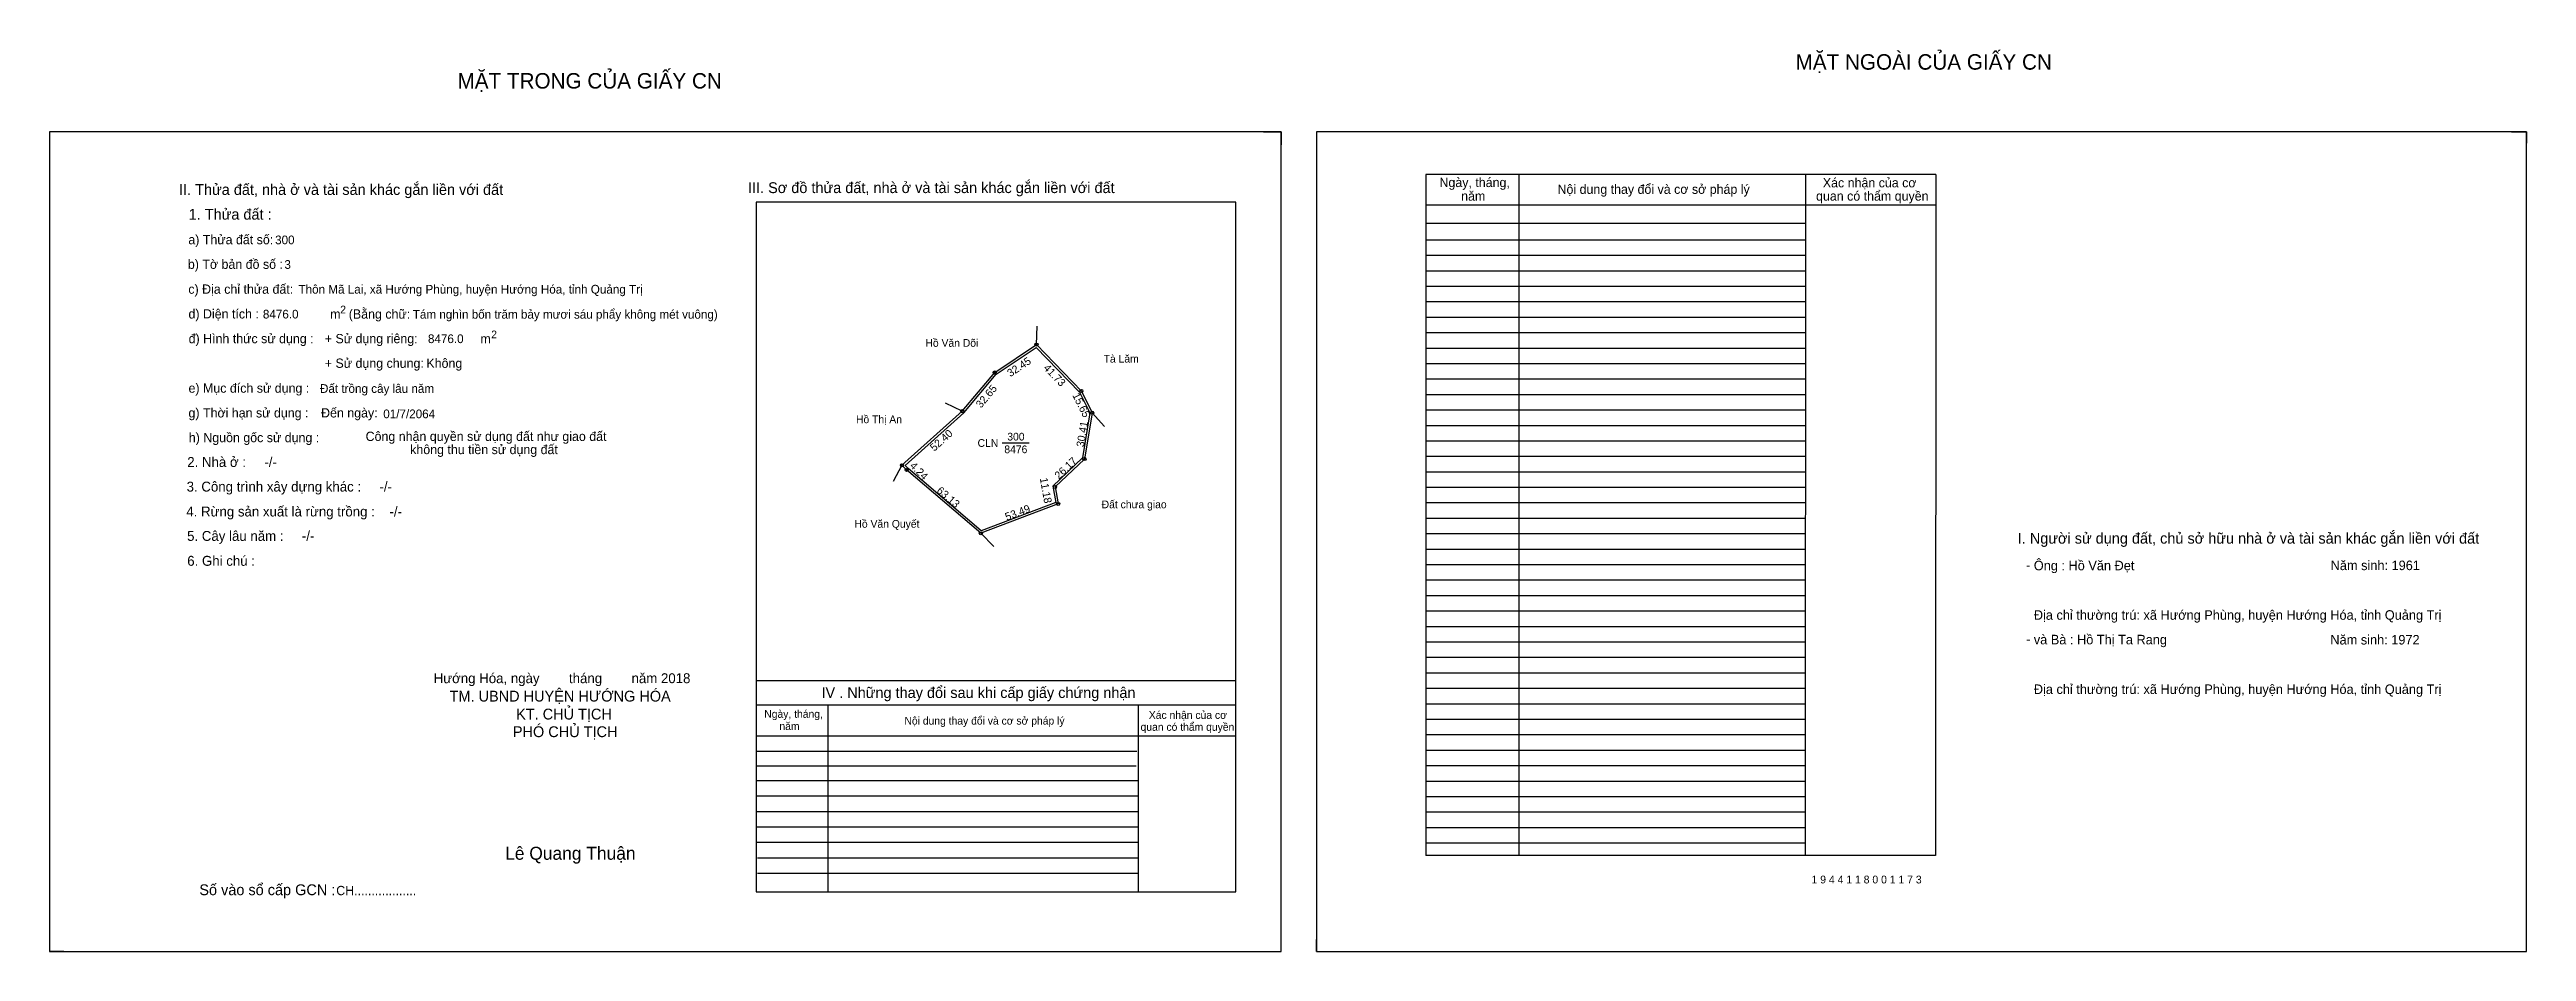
# Model space of a CAD drawing. Extents: x 532712 to 536222, y 1846555 to 1847155.
# Drawn here: x 534621 to 536222, y 1846572 to 1847155 of the extents above.
import ezdxf

# ---------------------------------------------------------------- set-up
doc = ezdxf.new("R2010")
doc.units = 0
for name, color, linetype in [('Default', 7, 'Continuous'), ('Level 10', 7, 'Continuous'), ('Level 11', 7, 'Continuous'), ('Level 13', 7, 'Continuous'), ('Level 27', 7, 'Continuous'), ('Level 49', 7, 'Continuous'), ('Level 55', 7, 'Continuous'), ('Level 6', 7, 'Continuous'), ('Level 60', 7, 'Continuous'), ('Level 7', 7, 'Continuous'), ('Level 8', 7, 'Continuous'), ('Level 9', 7, 'Continuous')]:
    doc.layers.add(name, color=color, linetype=linetype)

msp = doc.modelspace()

# ---------------------------------------------------------------- linework, layer by layer
at = {"layer": 'Level 10'}
for p, q in [((535405.8, 1847101.6), (535417.1, 1847101.6)), ((535417.1, 1847101.6), (535417.1, 1847093.2)), ((536212.6, 1847101.6), (536222.2, 1847101.6)), ((536222.2, 1847101.6), (536222.2, 1847094.2)), ((534621, 1846579.4), (534621, 1846571.6)), ((534630.2, 1846571.6), (534621, 1846571.6)), ((535439.9, 1846571.6), (535439.9, 1846579.4)), ((535439.9, 1846571.6), (535447, 1846571.6))]:
    msp.add_line(p, q, dxfattribs=at)
for points in [[(534621, 1846571.6), (535417.1, 1846571.6), (535417.1, 1847101.6), (534621, 1847101.6)], [(535439.9, 1846571.6), (536222.2, 1846571.6), (536222.2, 1847101.6), (535439.9, 1847101.6)], [(535172, 1846886), (535211, 1846921), (535232, 1846946), (535259, 1846964), (535288, 1846934), (535295, 1846920), (535290, 1846890), (535271, 1846872), (535273, 1846861), (535223, 1846842), (535175, 1846883)], [(535174, 1846885.9), (535212, 1846920), (535232.9, 1846944.9), (535258.8, 1846962.2), (535286.8, 1846933.2), (535293.5, 1846919.8), (535288.7, 1846890.7), (535269.5, 1846872.5), (535271.4, 1846861.9), (535223.3, 1846843.6), (535176, 1846884)]]:
    msp.add_lwpolyline(points, close=True, dxfattribs=at)
at = {"layer": 'Level 11'}
for centre in [(535259, 1846964), (535232, 1846946), (535211, 1846921), (535288, 1846934), (535295, 1846920), (535290, 1846890), (535172, 1846886), (535172, 1846886), (535175, 1846883), (535271, 1846872), (535273, 1846861), (535223, 1846842)]:
    msp.add_circle(centre, 1, dxfattribs=at)
at = {"layer": 'Level 27'}
for p, q in [((535259, 1846964), (535259.5, 1846976)), ((535211, 1846921), (535200.2, 1846926.2)), ((535295, 1846920), (535303, 1846911)), ((535172, 1846886), (535166.4, 1846875.4)), ((535223, 1846842), (535231.4, 1846833.4))]:
    msp.add_line(p, q, dxfattribs=at)
at = {"layer": 'Level 7'}
for p, q in [((535755.9, 1847031.6), (535510.7, 1847031.6)), ((535755.9, 1847021.6), (535510.7, 1847021.6)), ((535755.9, 1847011.6), (535510.7, 1847011.6)), ((535755.9, 1847001.6), (535510.7, 1847001.6)), ((535755.9, 1846991.6), (535510.7, 1846991.6)), ((535755.9, 1846981.6), (535510.7, 1846981.6)), ((535755.9, 1846971.6), (535510.7, 1846971.6)), ((535755.9, 1846961.6), (535510.7, 1846961.6)), ((535755.9, 1846951.6), (535510.7, 1846951.6)), ((535755.9, 1846941.6), (535510.7, 1846941.6)), ((535755.9, 1846931.6), (535510.7, 1846931.6)), ((535755.9, 1846921.6), (535510.7, 1846921.6)), ((535755.9, 1846911.6), (535510.7, 1846911.6)), ((535755.9, 1846901.6), (535510.7, 1846901.6)), ((535755.9, 1846891.6), (535510.7, 1846891.6)), ((535755.9, 1846881.6), (535510.7, 1846881.6)), ((535755.9, 1846871.6), (535510.7, 1846871.6)), ((535755.9, 1846861.6), (535510.7, 1846861.6)), ((535755.9, 1846851.6), (535510.7, 1846851.6)), ((535755.9, 1846841.6), (535510.7, 1846841.6)), ((535755.9, 1846831.6), (535510.7, 1846831.6)), ((535755.9, 1846821.6), (535510.7, 1846821.6)), ((535755.9, 1846811.6), (535510.7, 1846811.6)), ((535755.9, 1846801.6), (535510.7, 1846801.6)), ((535755.9, 1846791.6), (535510.7, 1846791.6)), ((535755.9, 1846781.6), (535510.7, 1846781.6)), ((535755.9, 1846771.6), (535510.7, 1846771.6)), ((535755.9, 1846761.6), (535510.7, 1846761.6)), ((535755.9, 1846751.6), (535510.7, 1846751.6)), ((535755.9, 1846741.6), (535510.7, 1846741.6)), ((535755.9, 1846731.6), (535510.7, 1846731.6)), ((535755.9, 1846721.6), (535510.7, 1846721.6)), ((535323.9, 1846700.9), (535077.8, 1846700.9)), ((535755.9, 1846711.6), (535510.7, 1846711.6)), ((535755.9, 1846701.6), (535510.7, 1846701.6)), ((535323.4, 1846691.4), (535077.8, 1846691.4)), ((535324.7, 1846682), (535077.8, 1846682)), ((535755.9, 1846691.6), (535510.7, 1846691.6)), ((535755.9, 1846681.6), (535510.7, 1846681.6)), ((535324.7, 1846672), (535077.8, 1846672)), ((535755.9, 1846671.6), (535510.7, 1846671.6)), ((535324.7, 1846662), (535077.8, 1846662)), ((535324.7, 1846652), (535077.8, 1846652)), ((535755.9, 1846661.6), (535510.7, 1846661.6)), ((535755.9, 1846651.6), (535510.7, 1846651.6)), ((535324.7, 1846642), (535077.8, 1846642)), ((535324.7, 1846632), (535078.6, 1846632)), ((535755.9, 1846641.6), (535510.7, 1846641.6)), ((535324.7, 1846622), (535078.6, 1846622))]:
    msp.add_line(p, q, dxfattribs=at)
at = {"layer": 'Level 8'}
for p, q in [((535840.3, 1847074.1), (535510.7, 1847074.1)), ((535510.7, 1847074.1), (535510.7, 1846633.6)), ((535570.7, 1847074.1), (535570.7, 1846633.6)), ((535756.1, 1847073.9), (535755.9, 1846633.6)), ((535840.3, 1847074.1), (535840.2, 1846633.6)), ((535387.8, 1847056.2), (535077.8, 1847056.2)), ((535077.8, 1847056.2), (535077.8, 1846610.2)), ((535387.8, 1846610.2), (535387.8, 1847056.2)), ((535840.3, 1847054.1), (535510.7, 1847054.1)), ((535755.9, 1847042.3), (535510.7, 1847042.3)), ((535387.8, 1846746.6), (535077.8, 1846746.6)), ((535387.8, 1846730.9), (535077.8, 1846730.9)), ((535124, 1846730.9), (535124, 1846610.2)), ((535324.7, 1846730.9), (535324.7, 1846610.2)), ((535387.8, 1846710.9), (535077.8, 1846710.9)), ((535840.2, 1846633.6), (535510.7, 1846633.6)), ((535077.8, 1846610.2), (535387.8, 1846610.2))]:
    msp.add_line(p, q, dxfattribs=at)
at = {"layer": 'Level 9'}
msp.add_line((535236.8, 1846900.4), (535254.2, 1846900.4), dxfattribs=at)

# ---------------------------------------------------------------- texts
at = {"layer": 'Default'}
for s, p in [('e) Mục đích sử dụng :', (534710.8, 1846932.9)), ('g) Thời hạn sử dụng :', (534710.8, 1846916.9)), ('Đến ngày:', (534796.5, 1846916.9)), ('h) Nguồn gốc sử dụng :', (534711, 1846900.9)), ('Công nhận quyền sử dụng đất như giao đất', (534825.3, 1846901.7)), ('không thu tiền sử dụng đất', (534854.1, 1846893.2))]:
    msp.add_text(s, height=6, dxfattribs=at).set_placement(p)
at = {"layer": 'Level 13'}
for s, p in [('300', (535240.1, 1846902)), ('CLN', (535220.9, 1846897.9)), ('8476', (535238.2, 1846893.8))]:
    msp.add_text(s, height=5, dxfattribs=at).set_placement(p)
at = {"layer": 'Level 49'}
for s, rotation, p in [('32.45', 33.6901, (535242.1, 1846942.9)), ('32.65', 49.9697, (535223.1, 1846922.6)), ('41.73', 314.029, (535263.1, 1846948.5)), ('15.65', 296.5651, (535282, 1846931.3)), ('52.40', 41.9059, (535192.9, 1846894.7)), ('30.41', 80.5377, (535289.6, 1846897.5)), ('26.17', 43.4518, (535273.5, 1846876.6)), ('4.24', 315, (535176.7, 1846885.2)), ('11.18', 280.3048, (535261.1, 1846877.5)), ('63.13', 319.4972, (535194, 1846868.9)), ('53.49', 20.8068, (535239.8, 1846850.1))]:
    msp.add_text(s, height=5, rotation=rotation, dxfattribs=at).set_placement(p)
at = {"layer": 'Level 55'}
for s, height, p in [('298', 0.22, (535258.8, 1846963.8)), ('1', 0.8, (535258.8, 1846964)), ('0', 0.22, (535258.9, 1846963.8)), ('11', 0.8, (535231.5, 1846946)), ('298', 0.22, (535231.8, 1846945.8)), ('10', 0.8, (535210.4, 1846921)), ('299', 0.22, (535210.8, 1846920.8)), ('298', 0.22, (535210.8, 1846920.8)), ('2', 0.8, (535287.7, 1846934)), ('0', 0.22, (535287.9, 1846933.8)), ('3', 0.8, (535294.8, 1846920)), ('0', 0.22, (535294.9, 1846919.8)), ('0', 0.22, (535294.9, 1846919.8)), ('0', 0.22, (535294.9, 1846919.8)), ('4', 0.8, (535289.7, 1846890)), ('0', 0.22, (535289.9, 1846889.8)), ('0', 0.22, (535289.9, 1846889.8)), ('9', 0.8, (535171.7, 1846886)), ('301', 0.22, (535171.8, 1846885.8)), ('299', 0.22, (535171.8, 1846885.8)), ('301', 0.22, (535171.8, 1846885.8)), ('8', 0.8, (535174.7, 1846883)), ('301', 0.22, (535174.8, 1846882.8)), ('301', 0.22, (535174.8, 1846882.8)), ('5', 0.8, (535270.7, 1846872)), ('0', 0.22, (535270.9, 1846871.8)), ('0', 0.22, (535270.9, 1846871.8)), ('6', 0.8, (535272.7, 1846861)), ('0', 0.22, (535272.9, 1846860.8)), ('0', 0.22, (535272.9, 1846860.8)), ('7', 0.8, (535222.7, 1846842)), ('301', 0.22, (535222.8, 1846841.8)), ('301', 0.22, (535222.8, 1846841.8)), ('0', 0.22, (535222.9, 1846841.8)), ('0', 0.22, (535222.9, 1846841.8))]:
    msp.add_text(s, height=height, dxfattribs=at).set_placement(p)
at = {"layer": 'Level 6'}
for s, height, p in [('300', 5.63, (534766.8, 1847028.9)), ('3', 5.63, (534772.8, 1847013)), ('Thôn Mã Lai, xã Hướng Phùng, huyện Hướng Hóa, tỉnh Quảng Trị', 5.64, (534781.9, 1846997)), ('8476.0', 5.63, (534758.9, 1846980.9)), ('Tám nghìn bốn trăm bảy mươi sáu phẩy không mét vuông)', 5.632, (534855.8, 1846980.8)), ('8476.0', 5.63, (534865.6, 1846965)), ('Đất trồng cây lâu năm', 5.64, (534795.8, 1846932.8)), ('01/7/2064', 5.64, (534836.7, 1846916.4)), ('Ông : Hồ Văn Đẹt', 6.16, (535903.7, 1846818.1)), ('Năm sinh: 1961', 6.16, (536095.6, 1846818.2)), ('Địa chỉ thường trú: xã Hướng Phùng, huyện Hướng Hóa, tỉnh Quảng Trị', 6.16, (535903.7, 1846786.1)), ('và Bà : Hồ Thị Ta Rang', 6.16, (535903.7, 1846770.2)), ('Năm sinh: 1972', 6.16, (536095.4, 1846770.1)), ('Địa chỉ thường trú: xã Hướng Phùng, huyện Hướng Hóa, tỉnh Quảng Trị', 6.16, (535903.7, 1846738.1)), ('1 9 4 4 1 1 8 0 0 1 1 7 3', 5.04, (535760, 1846615.6))]:
    msp.add_text(s, height=height, dxfattribs=at).set_placement(p)
at = {"layer": 'Level 60'}
for s, p in [('Hồ Văn Dõi', (535187.2, 1846962.6)), ('Tà Lăm', (535302.4, 1846952.4)), ('Hồ Thị An', (535142.3, 1846913.2)), ('Đất chưa giao', (535301.1, 1846858.2)), ('Hồ Văn Quyết', (535141.3, 1846845.6))]:
    msp.add_text(s, height=5, dxfattribs=at).set_placement(p)
at = {"layer": 'Level 7'}
for s, height, p in [('MẶT NGOÀI CỦA GIẤY CN', 10, (535749.7, 1847141.8)), ('MẶT TRONG CỦA GIẤY CN', 10, (534884.7, 1847129.6)), ('II. Thửa đất, nhà ở và tài sản khác gắn liền với đất', 7, (534704.7, 1847060.8)), ('III. Sơ đồ thửa đất, nhà ở và tài sản khác gắn liền với đất', 7, (535072.5, 1847062)), ('Ngày, tháng,', 6, (535519.5, 1847065.9)), ('Nội dung thay đổi và cơ sở pháp lý', 6, (535595.8, 1847061.5)), ('Xác nhận của cơ', 6, (535767.3, 1847065.7)), ('1. Thửa đất :', 7, (534710.9, 1847044.8)), ('năm', 6, (535533.5, 1847057.1)), (' quan có thẩm quyền', 6, (535760.7, 1847057.1)), ('a) Thửa đất số:', 6, (534710.7, 1847028.9)), ('b) Tờ bản đồ số :', 6, (534710.4, 1847013)), ('c) Địa chỉ thửa đất:', 6, (534710.7, 1846996.9)), ('d) Diện tích :', 6, (534710.8, 1846980.9)), ('m', 6, (534802.4, 1846980.8)), ('2', 5, (534808.9, 1846984.2)), ('(Bằng chữ:', 6, (534814.4, 1846980.8)), ('đ) Hình thức sử dụng :', 6, (534710.9, 1846964.9)), ('+ Sử dụng riêng:', 6, (534798.9, 1846964.9)), ('m', 6, (534899.5, 1846964.8)), ('2', 5, (534906.5, 1846968.1)), ('+ Sử dụng chung:', 6, (534798.9, 1846949)), ('Không', 6, (534864.6, 1846949)), ('2. Nhà ở :     -/-', 6.4, (534710, 1846884.9)), ('3. Công trình xây dựng khác :     -/-', 6.4, (534709.6, 1846869)), ('4. Rừng sản xuất là rừng trồng :    -/-', 6.4, (534709.4, 1846852.9)), ('5. Cây lâu năm :     -/-', 6.4, (534709.9, 1846837.1)), ('I. Người sử dụng đất, chủ sở hữu nhà ở và tài sản khác gắn liền với đất', 7, (535893.3, 1846835.3)), ('6. Ghi chú :', 6.4, (534710, 1846821)), ('-', 6.4, (535898.6, 1846818.3)), ('-', 6.4, (535898.7, 1846770.4)), ('Hướng Hóa, ngày        tháng        năm 2018', 6.4, (534869.3, 1846745.1)), ('TM. UBND HUYỆN HƯỚNG HÓA', 7, (534879.6, 1846733.2)), ('KT. CHỦ TỊCH', 7, (534922.6, 1846721.6)), ('Ngày, tháng,', 5, (535083, 1846722.7)), ('IV . Những thay đổi sau khi cấp giấy chứng nhận', 7, (535120, 1846735.5)), ('PHÓ CHỦ TỊCH', 7, (534920.5, 1846710.2)), ('năm', 5, (535092.8, 1846714.8)), ('Nội dung thay đổi và cơ sở pháp lý', 5, (535173.6, 1846718.3)), (' quan có thẩm quyền', 5, (535324.4, 1846714.3)), ('Xác nhận của cơ', 5, (535331.6, 1846722)), ('Lê Quang Thuận', 8.4, (534915.5, 1846630.9)), ('Số vào sổ cấp GCN :', 7, (534717.8, 1846608)), ('CH..................', 6, (534806.3, 1846608))]:
    msp.add_text(s, height=height, dxfattribs=at).set_placement(p)

doc.saveas('drawing.dxf')
